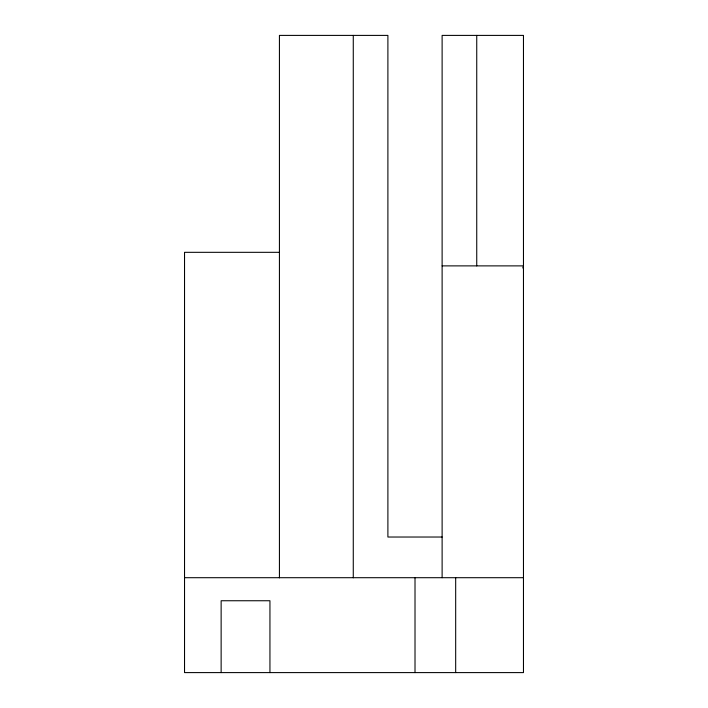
<?xml version="1.0" encoding="UTF-8"?>
<svg xmlns="http://www.w3.org/2000/svg" width="708" height="708" viewBox="0 0 708 708"><rect width="100%" height="100%" fill="white"/><g stroke="black" fill="none" stroke-linecap="round" stroke-linejoin="round"><path stroke-width="1.06" d="M522.831 267.996L523.469 265.881L442.119 265.881M279.43 252.322L184.531 252.322L184.531 672.6L523.469 672.6L523.469 35.4L442.119 35.4L442.119 577.701M442.119 537.027L387.896 537.027L387.896 35.4L279.43 35.4L279.43 577.852M184.531 577.701L523.469 577.701M476.741 35.4L476.741 265.881M455.678 577.701L455.678 672.6M415.012 577.701L415.012 672.6M353.274 35.4L353.274 577.799M269.943 672.6L269.943 600.747L221.135 600.747L221.135 672.6"/></g></svg>
